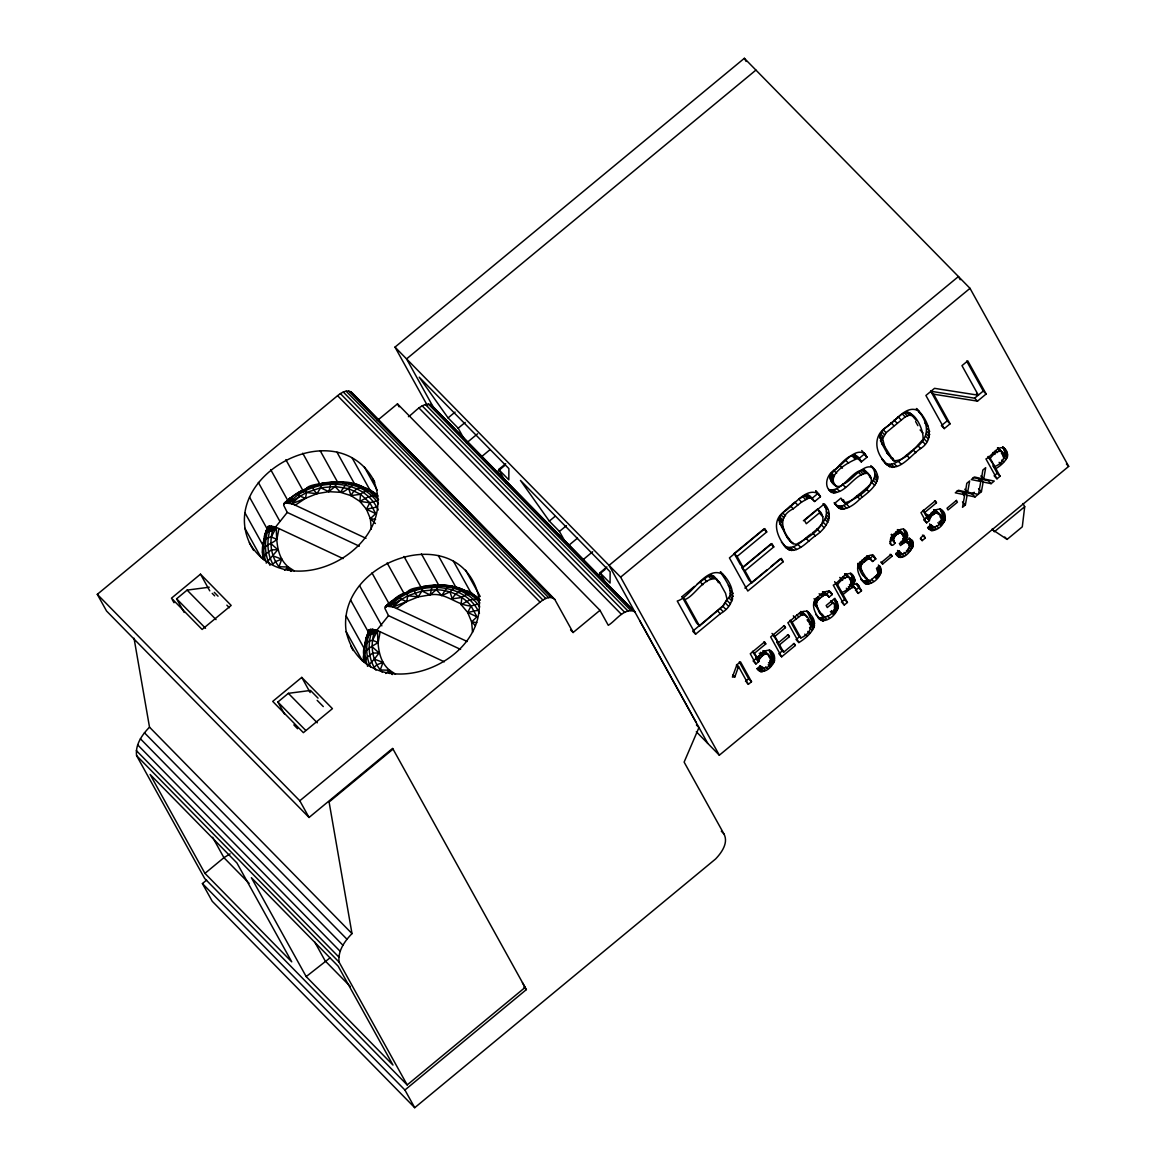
<?xml version="1.0" encoding="UTF-8"?>
<svg xmlns="http://www.w3.org/2000/svg" width="1166" height="1166" viewBox="0 0 1166 1166"><rect width="100%" height="100%" fill="white"/><g stroke="black" fill="none" stroke-linecap="round" stroke-linejoin="round"><path stroke-width="1.5" d="M253.663 550.454C209.137 479.751 337.338 407.75 374.767 482.287M346.171 631.593C335.939 560.38 460.249 517.864 478.76 596.759C489.006 667.987 364.681 710.488 346.171 631.593L362.451 660.962M853.483 583.831L850.582 580.887L852.011 576.645L850.378 572.972C854.795 575.669 856.718 582.198 851.967 585.492L855.8 583.962L858.424 585.303L861.514 590.783L858.336 593.407L856.412 591.439M288.293 570.305L288.323 567.011C276.692 557.144 276.619 541.403 276.284 527.426L271.357 526.055L268.02 526.493L264.711 534.961L262.962 544.872L267.349 527.498L264.609 536.826L264.711 534.961L268.02 526.493C263.516 537.57 262.131 550.192 265.848 561.706M389.546 673.525L389.575 670.231C377.944 660.364 377.871 644.623 377.536 630.646L372.61 629.276L369.272 629.713L365.964 638.196L364.215 648.092M903.358 534.451L898.534 529.641C904.889 532.439 906.798 540.645 899.38 543.502L900.516 545.542C917.453 530.865 906.857 564.3 897.528 550.454M1005.967 459.593L1003.081 456.649L1004.815 451.971L1002.658 447.074C1013.691 454.274 1003.343 464.272 995.866 468.572L1000.093 476.224L996.974 478.818L995.035 476.85M837.203 610.226L834.302 607.267L835.526 603.157L834.171 599.324C846.749 606.99 825.382 628.459 817.789 617.222M807.193 617.397L801.494 611.567C812.935 619.292 814.786 631.855 800.882 637.933L797.996 634.989L790.111 620.764M838.966 508.114L834.448 503.566C842.668 511.699 852.856 498.159 859.386 494.063C866.455 487.796 880.009 479.168 872.838 468.076C886.189 479.59 868.655 492.271 859.779 499.077C854.387 505.082 839.68 515.663 835.162 502.925L840.963 498.13L844.65 502.794C852.769 501.555 881.146 484.575 867.927 473.338C856.762 460.22 843.149 494.136 828.793 489.472L831.679 492.416C846.152 495.04 854.503 472.551 867.927 473.338M365.862 640.047L369.272 629.713C364.769 640.79 363.369 653.426 367.086 664.926M263.122 559.097C262.146 551.095 260.324 538.386 271.255 537.045L276.896 539.304L278.922 528.562L276.284 527.426L272.582 530.515L267.305 532.046L264.711 534.961M279.009 566.749C270.162 555.512 268.865 539.756 273.864 526.609L269.667 531.084C266.65 542.044 267.437 554.098 272.873 564.184L275.599 561.575L281.735 559.155L279.009 566.749L288.323 567.011L294.226 570.859M382.39 672.272C371.633 661.239 369.739 643.88 375.117 629.829L365.964 638.196M262.51 552.859C262.467 544.974 272.553 544.012 276.896 539.304M375.948 670.159C368.777 659.825 367.654 646.255 370.919 634.319L373.834 633.75L377.536 630.646L380.174 631.783L378.148 642.524C371.182 647.13 359.755 651.517 364.375 662.317M874.398 556.561C870.23 552.422 865.099 558.31 861.791 560.861C853.541 566.472 859.371 576.441 863.904 582.504C871.352 588.087 885.766 573.789 879.587 565.816L876.482 568.352L878.042 572.885L877.036 575.013L870.346 580.522L867.562 580.274L861.776 570.64L860.639 566.341L862.242 563.586L867.679 559.214L870.2 558.762L872.678 561.487L875.812 558.893L872.474 554.593M371.313 529.102L370.351 518.681L366.459 509.25L359.886 501.409L360.556 494.253C365.789 489.37 373.63 490.186 377.901 496.002M472.565 632.322L471.603 621.915L467.712 612.471L461.138 604.629L461.809 597.473C467.595 591.949 475.859 594.106 480.377 600.184M359.332 546.184L287.244 512.428L283.63 505.155L284.796 502.867L291.894 503.785L316.963 493.684L320.635 487.796L321.962 483.263C336.814 480.96 355.105 480.188 367.392 489.939M460.585 649.404L388.497 615.648L384.882 608.375L386.048 606.087L393.146 607.005L418.215 596.905L421.888 591.016L423.214 586.483C439.976 583.292 459.302 584.56 472.857 595.535M758.716 661.647L755.816 658.703L756.034 657.012L758.92 659.956L758.716 661.647L755.932 663.95L754.008 661.982M926.504 517.602L923.72 519.89L926.62 522.849L929.389 520.546L926.504 517.602L927.568 514.512M929.389 520.546C929.768 514.978 939.709 508.289 941.312 517.442C944.023 523.024 932.771 531.929 929.623 523.84M912.628 415.708L909.349 415.213L905.18 416.903L902.28 413.959C913.925 406.584 924.419 430.895 922.933 439.524C915.325 447.35 905.69 461.43 893.506 460.672L887.093 453.137L881.758 443.517L879.732 435.72L883.23 429.729L900.895 414.921M893.506 460.672L884.659 446.476L882.633 438.664L886.116 432.688L905.18 416.903M1022.961 503.508L1024.71 506.671L1022.29 526.828L1007.103 539.392L991.887 529.291M905.924 539.1L903.023 536.156L904.729 532.454L903.723 529.131C907.673 531.404 909.043 536.899 905.253 539.887C924.944 534.684 902.95 568.294 895.707 553.602L898.84 551.008L900.429 553.398M994.729 466.531L990.211 458.384C1003.197 440.894 1011.17 460.366 994.729 466.531L988.068 456.795M772.635 664.329L769.735 661.37L771.819 657.187L769.166 649.928C783.45 656.677 765.785 678.743 756.894 668.73M944.314 521.916L941.428 518.957L942.332 514.162L939.84 508.828C954.138 515.576 936.458 537.643 927.582 527.615M803.389 520.779L817.57 509.046C834.2 523.549 807.79 537.992 796.247 544.303C787.065 543.385 784.543 530.209 779.908 523.796C776.571 515.911 785.797 510.373 790.388 505.825L793.288 508.77L801.596 502.065L808.869 498.057L811.536 498.246L814.655 501.511L820.456 496.716L815.865 490.988L820.456 496.716M793.026 543.881C782.911 532.731 775.915 517.223 793.288 508.77M292.127 498.917L286.544 502.59L290.99 498.115L284.796 502.867L290.349 497.955L293.672 500.331L291.894 503.785L295.246 505.184L305.521 498.305L306.498 492.518C300.813 483.249 329.235 483.642 333.884 481.82L330.619 484.254L328.87 491.658L316.963 493.684L306.498 492.518L288.949 502.91C311.453 477.594 362.743 476.122 378.221 510.038M479.707 606.961C458.296 575.742 410.796 582.504 386.048 606.087L391.587 601.175L394.91 603.551L393.146 607.005L396.498 608.404L406.774 601.525L407.75 595.753C402.051 586.469 430.487 586.862 435.137 585.04L436.346 585.886L442.803 585.798L441.477 584.953L438.751 585.784L436.303 589.705L430.123 594.879L418.215 596.905L407.75 595.753L390.202 606.131C412.706 580.814 463.981 579.356 479.459 613.258M957.126 490.857L961.848 491.848L964.734 494.792L962.518 507.297L965.375 504.936L967.095 495.273L964.209 492.329L963.626 495.55M967.095 495.273L975.053 496.935L978.172 494.34L967.663 492.183L969.646 480.946L966.789 483.307L965.448 491.877L958.408 490.245L955.304 492.81L964.734 494.792M973.173 477.579L977.895 478.585L980.781 481.529L978.565 494.02L981.422 491.658L983.142 482.01L980.256 479.051L988.214 480.713L991.1 483.657L994.234 481.077L983.71 478.92L980.81 475.961M983.71 478.92L985.693 467.683L982.836 470.044L981.51 478.614L974.455 476.981L971.351 479.547L980.781 481.529M477.798 604.061L471.049 605.97C456.504 605.387 445.733 591.964 430.123 594.879L431.872 587.475L435.137 585.04M912.206 548.443L909.305 545.484L910.398 542.715L909.072 537.759L911.958 540.703M729.843 595.986C731.957 586.95 724.494 579.094 720.384 571.734C734.638 584.428 738.442 603.42 720.311 613.753L695.606 634.173L692.721 631.229L722.672 606.116L729.843 595.986L732.744 598.945M265.629 533.358L269.375 526.012C264.376 538.488 263.764 553.18 269.987 565.35M364.55 646.489L365.526 641.65M366.882 636.578L370.628 629.232C365.891 641.169 364.987 655.161 370.54 666.981M367.625 637.132L368.645 632.191M915.878 452.7L912.993 449.755C930.395 438.78 930.206 423.637 916.345 408.508C927.407 418.754 936.677 438.329 920.63 448.531C910.879 454.857 896.727 475.917 884.863 462.815M522.426 982.719L525.137 987.413L407.182 1084.934L204.677 878.479L136.582 755.626C135.139 744.608 142.165 734.667 149.51 727.161L134.032 638.225M407.182 1084.934L339.073 962.081C337.644 951.048 344.67 941.108 352.001 933.616L329.089 801.989L393.044 749.111M813.591 628.678L810.705 625.719L811.653 620.676L807.411 611.815C822.482 623.227 810.239 635.499 798.885 642.568L796.946 640.6M820.47 512.005L806.289 523.723L804.423 520.371L824.406 503.858C835.206 515.168 825.907 529 815.34 535.821L812.44 532.862C821.287 526.449 832.058 514.658 823.036 503.668M880.519 574.153L877.619 571.209L878.421 566.938L881.307 569.897M752.478 651.736L757.842 659.14C759.343 654.068 768.044 646.285 772.052 652.873M875.724 471.035C866.79 457.014 851.224 482.666 843.222 483.89C837.305 491.484 827.51 480.742 830.629 474.066C838.31 468.63 853.512 443.459 861.295 461.94L867.096 457.145L861.747 450.513M835.745 486.076C825.251 474.241 850.422 460.934 858.497 458.209M830.935 600.986C840.22 606.407 830.6 618.038 823.429 616.989C820.354 612.092 812.279 603.434 819.64 598.639C822.001 596.351 826.927 592.007 829.07 597.138L832.218 594.558C829.536 587.62 821.884 592.998 818.663 596.482C809.568 601.889 814.276 612.762 819.713 619.175M929.608 518.855L925.629 515.095L925.891 514.089L928.777 517.034L928.515 518.039L923.297 510.14M906.623 532.09L903.213 528.912C898.767 528.927 895.634 533.022 892.5 535.704C888.536 537.949 890.416 550.148 894.992 543.035C890.78 538.561 897.703 531.623 902.251 533.022M288.002 500.695C296.966 490.828 310.243 486.718 322.807 483.307M407.634 593.246C400.608 591.745 391.295 601.685 385.975 607.267M269.667 531.084L271.357 526.055L267.305 532.046M370.919 634.319L372.61 629.276L368.558 635.266M746.459 682.343L748.383 684.311L751.516 681.731L740.497 661.836L736.883 664.824L732.394 677.096L734.857 676.907L738.53 666.544L736.606 664.576M367.465 666.34L374.33 659.14L382.987 662.375L380.262 669.969L389.575 670.231L395.478 674.079M928.777 517.034C930.993 512.544 938.922 505.344 942.74 511.772M306.498 492.518L320.635 487.796L328.87 491.658L340.472 492.314L346.375 483.482L349.771 482.724L351.272 483.599M407.75 595.753L421.888 591.016L436.303 589.705L441.725 595.535L447.613 586.702L451.023 585.944L457.844 588.087M328.87 491.658L335.05 486.484L337.499 482.564L340.224 481.733M375.408 523.534L370.351 518.681L375.729 513.594L366.459 509.25L369.797 502.75L376.545 500.841L378.454 503.741M475.393 625.544L471.603 621.915L476.981 616.814L467.712 612.471L471.049 605.97C462.742 595.505 449.449 590.127 436.303 589.705M271.255 537.045L276.284 527.426M364.492 658.207C362.13 651.211 363.69 641.183 372.508 640.28L377.536 630.646M758.92 659.956C773.058 639.697 775.405 676.644 759.911 665.917M266.212 563.12L277.843 549.725L270.891 543.545M275.205 527.498L287.244 512.428M376.443 630.719L388.497 615.648M374.33 659.14L379.096 652.945L372.143 646.766M320.635 487.796L335.05 486.484L340.472 492.314L351.024 495.637C356.752 483.453 369.986 486.922 376.88 495.827M467.26 591.454L457.976 587.62L454.084 588.262L449.945 591.905L452.277 598.858C456.999 589.165 469.388 587.62 475.655 597.109M340.472 492.314C347.133 491.965 350.266 484.138 356.723 484.4L366.007 488.219M392.242 601.335L387.797 605.81L393.379 602.137M291.894 503.785L299.851 496.075L305.521 498.305M393.146 607.005L401.104 599.295L406.774 601.525M374.126 667.404L376.851 664.795L382.987 662.375M290.349 497.955L283.819 503.741C307.911 480.305 353.109 472.507 376.545 500.841M391.587 601.175L385.072 606.961L398.932 596.54L406.963 592.255M284.519 570.261L288.323 567.011L290.99 571.355M385.771 673.482L389.575 670.231L392.242 674.575M427.601 405.943L394.997 347.118L744.36 58.3L970.01 288.337L1068.697 466.385L719.335 755.204L696.306 731.723M696.423 724.946L698.959 727.54L684.121 762.112L723.838 833.763C728.794 842.624 721.652 852.638 715.589 858.978L414.732 1107.7L404.923 1090.006L526.362 989.613L392.636 748.368L309.048 817.468L106.558 611.028L97.303 594.339L337.572 395.697C341.332 392.548 347.964 388.657 352.234 392.942L554.739 599.382L573.104 632.526L599.98 610.314L397.475 403.873L377.318 420.532M755.932 70.091L406.57 358.909L434.933 410.111M200.508 574.168L171.46 598.187L202.126 629.451L231.174 605.431L200.508 574.168L209.763 590.856M184.184 612.471L176.605 598.799L187.099 590.113L209.239 587.212M408.421 416.685C415.125 412.225 421.596 402.416 430.866 404.573L635.135 612.383L430.866 404.573M505.694 463.718L498.684 469.504L508.813 479.824L508.886 468.601L419.206 377.172L448.065 417.894L455.061 412.108M463.937 438.605L458.18 428.214L465.19 422.427M466.415 443.051L477.608 433.796M481.631 456.649L490.026 449.653M496.803 472.113L505.199 465.117M301.761 677.388L272.713 701.407L303.379 732.671L332.427 708.651L301.761 677.388L310.171 692.56M284.591 714.175L277.858 702.019L288.352 693.333L310.491 690.447L318.041 698.128M606.932 566.938L599.936 572.725L610.066 583.044L610.139 571.821L520.459 480.407L549.317 521.115L554.914 516.48M566.02 543.298L559.432 531.434L566.443 525.647M569.066 545.12L577.462 538.167M582.883 559.869L592.678 551.722M204.939 873.378L150.108 774.457L236.902 862.942L291.733 961.848L204.939 873.378L223.93 857.68L230.11 853.876M309.048 817.468L299.793 800.78L540.077 602.137C543.837 598.989 550.454 595.097 554.739 599.382M414.732 1107.7L212.227 901.26L202.418 883.566L206.601 880.111M598.056 575.334L605.037 569.504M719.335 755.204L620.633 577.155L970.01 288.337M633.357 611.013C622.877 608.871 616.042 620.589 608.288 625.311L599.98 610.314M639.755 620.706L696.219 722.599M791.51 504.893L794.891 502.109L797.777 505.053M697.224 584.064L708.228 576.091L711.143 575.246L713.869 576.135L719.611 582.577L725.529 593.232L727.03 599.135L723.372 605.752L699.556 626.025L696.656 623.081L682.008 596.657L694.455 586.352M743.121 567.376L740.235 564.417L734.186 553.515L763.817 529.014L766.718 531.958L737.087 556.459L743.121 567.376L771.921 543.575L773.772 546.927L744.987 570.728L751.735 582.898L781.366 558.397L783.217 561.75L747.8 591.045L729.42 557.902L764.852 528.606L766.718 531.958M699.556 626.025L684.894 599.601C695.446 595.607 703.914 576.383 716.769 579.079M861.295 461.94L858.395 458.996L864.195 454.201L863.365 452.539L866.251 455.483M814.655 501.511L811.755 498.567L817.555 493.772M751.735 582.898L748.834 579.939L742.101 567.784L770.886 543.983L773.772 546.927M744.899 588.087L766.703 570.072M770.799 566.691L780.331 558.805L783.217 561.75M930.76 391.237L947.171 420.868L941.385 425.663L944.271 428.607L950.071 423.826L933.645 394.195L930.76 391.237L974.616 398.189L977.516 401.133L986.144 393.991L967.78 360.862L961.979 365.643L978.376 395.23L934.534 388.336L925.906 395.478L944.271 428.607M974.616 398.189L983.259 391.047L966.629 361.066M783.494 545.047C793.259 552.917 803.491 538.779 811.142 533.941M886.801 464.782L881.802 458.836C889.731 472.463 904.146 456.62 911.695 450.819M784.456 546.038C794.133 558.062 807.178 541.418 815.34 535.821M306.192 976.598L251.36 877.677L338.155 966.162L392.986 1065.068L306.192 976.598L329.818 958.044M757.842 659.14L754.533 653.208L765.77 643.923L764.634 641.883L750.277 653.747L755.932 663.95M779.558 644.783L789.397 636.665L788.26 634.625L778.436 642.743L774.894 636.374L785.461 627.629L784.339 625.588L770.639 636.928L781.657 656.808L795.358 645.483L794.221 643.443L783.654 652.173L780.768 649.229L776.673 641.839L779.558 644.783L783.654 652.173M800.882 637.933L792.122 622.134L801.261 615.152L805.181 614.846M841.91 592.488L837.538 584.589C851.384 566.632 858.263 586.134 841.91 592.488L839.024 589.544L834.637 581.645M925.221 512.093L936.458 502.808L935.321 500.782L920.965 512.646L926.62 522.849M875.345 557.946L872.445 554.987L872.911 555.949L869.778 558.543L868.291 556.444L871.177 559.389M890.008 541.811L892.092 540.091L891.057 537.949L893.943 540.893M753.032 661.005L755.816 658.703M832.859 602.953L827.292 607.559L826.155 605.518L834.871 598.318L837.057 602.283M842.362 603.055L844.286 605.023L847.42 602.443L843.047 594.529L850.247 588.699L853.046 587.285L854.809 587.751L858.336 593.407M882.647 564.023L892.048 556.255L891.057 554.477L881.656 562.245L882.647 564.023L880.724 562.056M745.482 681.367L748.616 678.772L739.288 661.953M778.757 653.864L782.882 650.453M795.984 639.624L799.905 636.388M841.4 602.079L844.534 599.484L840.147 591.585L843.047 594.529M855.45 590.462L858.628 587.839L856.602 584.181M964.209 492.329L972.153 493.976L974.237 492.256M994.073 475.859L997.207 473.279L992.966 465.628L995.866 468.572M922.189 540.63L925.323 538.036L923.778 535.238L920.644 537.817L922.189 540.63L920.265 538.663M1024.71 506.671L994.321 531.783L992.572 528.621M831.824 593.873L828.939 590.929L829.317 591.614L826.184 594.194L823.794 591.774L829.07 597.138M387.666 606.174L390.435 603.959M812.993 499.194L808.65 495.288L805.983 495.113L798.71 499.106L801.596 502.065M335.05 486.484L348.692 488.685L351.024 495.637L359.886 501.409L368.718 496.614L377.114 495.856L371.065 491.119M461.138 604.629L469.971 599.834L478.351 599.076L472.317 594.339M931.386 530.705L928.486 527.761L933.237 526.347L936.138 529.291M760.698 671.82L757.813 668.861L762.564 667.448L765.45 670.392M899.19 557.363L896.304 554.418L900.895 553.078M862.563 580.974L865.361 581.251L868.51 579.837L871.41 582.781M304.107 489.895L297.607 492.97L299.851 496.075M821.155 620.516L818.27 617.572L820.777 617.922L824.085 616.523L826.971 619.481M441.725 595.535L449.945 591.905M408.654 591.585L424.06 586.527L425.051 587.416M816.754 605.431L813.853 602.487L820.543 614.03L822.642 614.409M376.866 507.021L366.459 509.25M478.118 610.241L467.712 612.471M901.522 554.01L898.243 550.964L899.467 550.95M860.581 567.055L857.695 564.096C859.488 568.673 861.485 576.937 866.732 577.87M351.024 495.637L360.556 494.253L369.797 502.75L375.729 513.594M452.277 598.858L461.809 597.473M277.843 549.725L271.503 549.871L266.096 553.777L263.399 558.354L262.656 550.702M379.096 652.945L372.756 653.091L367.334 656.997L364.652 661.574L363.909 653.922M844.65 502.794L841.75 499.835L843.82 500.199M890.62 457.713L892.952 458.282M338.854 481.733L358.356 485.289M343.183 482.753L348.036 483.249M440.107 584.953C454.988 585.492 470.204 591.249 479.838 602.939M359.886 501.409L369.797 502.75M370.351 518.681L375.569 519.409M471.603 621.915L476.821 622.629M933.645 394.195L977.516 401.133M832.845 483.118L834.535 483.788M983.142 482.01L991.1 483.657M314.135 485.668L313.246 486.222L313.465 489.749L316.963 493.684M273.077 555.92L281.735 559.155M354.843 484.313L368.762 490.828L378.6 499.718M348.692 488.685L360.556 494.253M464.024 591.395L468.645 593.159M790.14 540.937L793.186 543.356M372.508 640.28L378.148 642.524M295.246 505.184L365.978 538.313M421.888 591.016L430.123 594.879M278.922 528.562L343.081 558.601M396.498 608.404L467.231 641.533M380.174 631.783L444.333 661.822M810.297 614.759C803.884 604.556 793.565 619.365 787.866 622.688L798.885 642.568M919.245 411.467C907.104 403.101 895.823 421.363 886.379 427.077C873.334 435.21 874.573 451.431 884.688 461.794M768.088 654.476L764.328 650.876L767.213 653.835M723.27 574.678C706.377 564.067 690.753 597.502 677.242 601.029L695.606 634.173M476.894 598.071L479.372 600.024M831.679 492.416C822.584 486.455 827.102 473.775 835.279 469.271C844.097 464.097 854.284 446.942 865.143 453.807M1005.558 450.018C999.583 441.958 991.217 457.116 985.94 458.923L996.974 478.818M818.765 493.932C806.056 486.616 794.352 505.272 784.631 511.335C770.405 520.619 777.285 537.701 786.38 548.005M1066.394 464.024L1068.697 466.385M983.259 391.047L986.144 393.991M976.452 393.263L978.376 395.23M1002.847 446.87L1004.771 448.837M1003.882 449.274L1006.768 452.219M1004.815 451.971L1007.716 454.929M1004.8 453.312L1007.686 456.27M1004.538 454.332L1007.424 457.276M998.183 448.065L1002.119 452.058M997.775 447.977L1000.676 450.921M997.426 447.977L1000.326 450.921M1004.115 455.206L1007.001 458.151M997.921 449.07L999.86 451.038M1003.941 455.338L1001.317 453.049M1002.279 454.026L1004.217 455.993M1002.41 454.784L1004.334 456.751M995.429 450.601L997.353 452.568M1001.681 460.089L1003.605 462.057M993.009 452.495L994.933 454.463M999.116 462.319L1001.04 464.287M988.272 456.416L990.211 458.384M947.171 420.868L950.071 423.826M997.207 473.279L1000.093 476.224M918.575 411.656L921.475 414.6M924.959 423.156L927.859 426.115M926.853 428.432L929.739 431.376M908.46 412.239L911.346 415.183M916.199 420.328L909.742 412.764M926.926 431.609L929.827 434.554M907.512 412.152L910.398 415.111M906.463 412.268L909.349 415.213M926.416 434.014L929.317 436.959M904.408 412.895L907.294 415.839M978.536 488.714L981.422 491.658M920.105 429.962L922.991 432.921M925.527 436.142L928.428 439.086M923.938 438.722L926.824 441.666M922.117 441.04L925.002 443.984M898.126 416.86L901.027 419.804M972.153 493.976L975.053 496.935M964.763 489.239L967.663 492.183M894.103 420.095L896.989 423.039M917.729 445.587L920.63 448.531M1004.786 537.03L1007.103 539.392M890.941 422.704L893.826 425.663M962.475 501.978L965.375 504.936M883.23 429.729L886.116 432.688M906.536 455.075L909.422 458.034M881.656 431.755L884.542 434.714M880.417 433.854L883.303 436.813M879.732 435.72L882.633 438.664M879.543 437.425L882.443 440.369M880.359 440.675L883.26 443.634M881.758 443.517L884.659 446.476M898.243 461.197L901.143 464.141M934.52 500.855L936.458 502.808M887.093 453.137L889.993 456.081M892.077 458.238L894.963 461.182M940.306 509.003L942.245 510.97M941.02 510.956L943.921 513.9M893.972 463.485L896.858 466.429M942.332 514.162L945.218 517.106M942.507 516.086L945.393 519.03M891.436 464.316L894.322 467.26M942.376 516.902L945.276 519.847M938.776 513.375L935.875 510.431L938.426 514.498M935.977 510.766L937.901 512.734M934.534 509.644L940.16 515.357M934.112 509.644L937.012 512.603M889.279 464.52L892.179 467.479M941.997 517.966L944.897 520.91M933.602 509.775L936.502 512.734M939.898 516.698L941.822 518.666M933.456 511.291L935.394 513.244M886.86 463.981L889.745 466.925M940.423 520.269L943.323 523.228M932.159 512.151L934.097 514.119M930.905 513.127L932.829 515.095M939.213 521.523L942.099 524.467M937.901 522.674L940.802 525.618M929.258 514.643L931.197 516.611M928.544 515.489L930.468 517.456M928.078 516.159L930.002 518.127M936.4 525.691L938.338 527.659M926.504 516.582L929.404 519.526M926.445 517.106L929.346 520.065M864.195 454.201L867.096 457.145M929.506 529.583L927.947 527.323L931.08 524.729L933.281 527.294M872.503 467.143L874.427 469.111M931.59 527.265L934.476 530.209M870.813 465.584L872.751 467.551M930.366 527.702L933.252 530.661M929.317 527.863L932.202 530.807M874.981 474.11L877.881 477.069M854.97 454.988L860.829 461.109M854.591 454.929L857.491 457.888M854.182 454.944L857.083 457.888M874.879 476.02L877.779 478.964M853.104 455.236L855.99 458.18M874.325 478.104L877.211 481.048M851.952 455.775L854.853 458.734M864.137 469.898L867.038 472.842M863.715 469.811L866.615 472.769M868.408 474.591L870.332 476.559M863.059 469.869L865.959 472.828M873.276 480.305L876.162 483.249M869.428 476.734L871.352 478.701M862.082 470.19L864.983 473.148M871.804 482.476L874.689 485.42M860.304 471.151L863.204 474.096M922.437 535.092L925.323 538.036M858.555 472.361L861.455 475.32M845.656 460.235L848.557 463.179M865.857 488.539L868.743 491.498M904.583 531.23L907.483 534.174M839.549 465.19L842.435 468.149M904.729 532.454L907.629 535.413M904.627 533.314L907.512 536.258M904.32 534.174L907.206 537.118M910.311 540.966L913.197 543.924M899.35 530.078L906.521 538.298M897.893 529.568L900.779 532.512M904.364 536.375L901.201 532.833M910.398 542.715L913.299 545.673M897.339 529.655L900.225 532.614M901.624 534.101L904.524 537.06M910.252 543.545L913.138 546.49M897.587 530.924L899.511 532.891M905.822 539.887L907.746 541.855M908.678 543.021L903.315 538.605L906.215 541.563M909.888 544.493L912.774 547.437M896.741 531.404L898.68 533.372M903.315 537.92L909.422 544.362M905.793 540.062L909.655 544.813M859.386 494.063L862.286 497.007M907.891 543.341L909.815 545.309M896.26 531.754L898.199 533.722M902.659 538.852L905.559 541.796M895.794 532.119L897.718 534.086M833.748 470.335L836.649 473.294M909.145 547.903L911.083 549.871M902.076 540.776L904 542.744M894.249 533.401L896.173 535.369M856.893 496.118L859.779 499.077M900.575 541.928L902.499 543.895M907.848 549.215L909.786 551.183M892.996 534.553L894.934 536.52M831.416 472.915L834.317 475.874M842.581 484.371L845.481 487.33M891.48 534.217L894.38 537.176M891.145 534.728L894.03 537.672M906.463 550.439L908.401 552.407M830.629 474.066L833.53 477.025M891.815 536.273L893.754 538.24M891.669 536.826L893.593 538.794M830.25 474.868L833.151 477.812M829.93 476.122L832.83 479.066M891.888 539.712L894.992 543.035M904.058 552.422L905.997 554.389M829.959 477.783L832.845 480.727M830.381 479.401L833.267 482.36M834.885 484.662L836.809 486.63M831.052 480.844L833.952 483.788M898.957 551.066L903.796 556.036M836.576 488.335L839.462 491.28M889.789 543.4L891.713 545.367M899.059 554.098L901.945 557.042M897.966 554.448L900.852 557.406M833.836 489.56L836.736 492.518M897.033 554.535L899.933 557.494M842.858 500.185L845.744 503.129M846.399 504.033L849.3 506.977M832.072 490.012L834.973 492.956M830.615 490.041L833.501 492.985M843.674 505.374L846.574 508.332M890.11 554.287L892.048 556.255M841.065 506.146L843.951 509.09M839.112 506.277L841.998 509.236M834.156 502.619L836.08 504.587M837.45 505.913L840.336 508.857M816.71 492.241L819.596 495.186M824.581 506.438L827.466 509.382M872.911 555.949L875.812 558.893M826.432 511.685L829.317 514.629M878.362 565.014L880.286 566.982M808.65 495.288L811.536 498.246M870.2 558.762L866.848 555.701L872.678 561.487M807.236 494.996L810.122 497.955M826.461 514.862L829.361 517.821M867.271 556.692L869.209 558.66M805.983 495.113L808.869 498.057M866.6 556.852L868.524 558.82M878.421 568.702L881.321 571.661M865.74 557.246L867.679 559.214M878.115 570.043L881.015 572.987M804.584 495.55L807.47 498.509M825.907 517.267L828.807 520.225M864.953 557.727L866.877 559.68M818.707 511.102L821.593 514.046M864.254 558.222L866.192 560.19M819.99 513.74L822.89 516.684M802.645 496.512L805.546 499.456M824.989 519.38L827.875 522.324M863.583 558.747L865.507 560.715M877.692 573.599L879.616 575.567M876.657 574.853L878.581 576.82M861.907 560.132L863.846 562.099M823.152 522.222L826.038 525.181M875.622 575.873L877.561 577.84M860.319 561.618L862.242 563.586M874.544 576.835L876.468 578.788M859.633 562.449L861.557 564.402M859.196 563.091L861.135 565.058M821.141 524.685L824.041 527.63M858.89 563.746L860.814 565.699M857.753 563.397L860.639 566.341M871.556 579.298L873.48 581.266M858.103 566.035L860.989 568.979M858.876 567.696L861.776 570.64M862.636 574.459L865.522 577.418M866.149 577.986L869.034 580.93M865.391 577.84L868.612 580.901M864.662 577.33L867.562 580.274M816.943 528.941L819.829 531.885M866.775 580.77L869.676 583.714M865.361 581.251L868.262 584.195M864.531 581.382L867.431 584.326M863.773 581.353L866.673 584.312M860.858 578.744L862.782 580.712M861.018 579.56L865.449 583.918M851.369 574.736L854.255 577.695M852.011 576.645L854.911 579.589M852.011 577.797L854.897 580.741M856.5 583.35L858.424 585.303M851.778 578.759L854.678 581.703M856.893 583.947L858.817 585.915M845.904 573.978L849.854 577.972M845.51 573.876L848.396 576.82M851.326 579.75L854.226 582.694M844.986 573.891L847.886 576.849M858.628 587.839L861.514 590.783M844.607 574.007L847.493 576.966M849.3 578.496L851.224 580.464M849.65 579.269L851.574 581.236M782.678 512.923L785.563 515.868M850.83 582.723L852.769 584.691M851.923 584.807L854.809 587.751M805.954 538.24L808.84 541.184M851.122 584.385L856.15 589.442M843.091 576.529L845.015 578.496M850.67 584.297L853.57 587.241M850.16 584.341L853.046 587.285M781.118 514.964L784.004 517.908M849.402 584.574L852.288 587.518M839.739 577.432L842.639 580.376M779.894 517.077L782.794 520.021M848.323 586.731L850.247 588.699M779.325 518.637L782.211 521.581M846.341 588.247L848.265 590.215M779.092 520.094L781.978 523.038M779.908 523.796L782.794 526.74M781.468 526.959L784.368 529.918M797.748 544.289L800.648 547.233M835.599 582.621L837.538 584.589M786.715 536.433L789.615 539.392M793.521 546.562L796.422 549.521M844.534 599.484L847.42 602.443M790.737 547.481L793.638 550.425M788.828 547.67L791.729 550.614M781.409 542.117L784.31 545.061M786.409 547.16L789.309 550.104M829.201 590.827L831.125 592.794M829.317 591.614L832.218 594.558M835.526 603.157L838.427 606.116M824.785 592.386L827.685 595.33M823.167 591.658L826.053 594.602M835.512 604.017L838.412 606.961M822.555 591.73L825.441 594.675M835.352 604.935L838.252 607.88M822.7 592.984L824.639 594.952M830.673 601.248L832.597 603.216M834.943 606.087L837.844 609.031M821.651 593.552L823.575 595.52M820.864 594.106L822.788 596.074M819.13 593.727L822.015 596.671M834.448 609.41L836.372 611.378M833.501 610.518L835.424 612.485M831.489 610.576L834.39 613.535M817.716 596.671L819.64 598.639M830.396 611.552L833.282 614.497M816.229 598.056L818.153 600.024M815.559 598.814L817.497 600.781M814.014 598.726L816.914 601.671M814.67 600.373L816.608 602.341M814.509 601.029L816.433 602.997M827.35 615.852L829.274 617.805M814.772 604.513L817.672 607.457M818.532 611.275L821.418 614.234M822.045 614.569L824.93 617.514M821.607 614.584L824.493 617.528M821.258 614.497L824.158 617.441M820.543 614.03L823.429 616.989M822.161 617.514L825.047 620.458M820.777 617.922L823.662 620.866M820.15 617.995L823.05 620.939M819.567 617.98L822.467 620.924M815.763 614.54L818.663 617.484M806.857 610.678L808.796 612.646M810.37 617.149L813.256 620.093M811.653 620.676L814.538 623.635M800.532 611.48L803.418 614.424M811.682 622.833L814.582 625.778M800.444 612.689L802.383 614.657M810.078 622.615L807.193 619.656L807.921 621.172M811.347 624.291L814.247 627.235M808.898 622.163L810.822 624.116M799.337 613.185L801.261 615.152M809.35 623.883L811.274 625.851M809.554 627.454L812.454 630.398M796.772 614.832L798.695 616.799M734.186 553.515L737.087 556.459M793.317 615.794L796.218 618.752M807.805 631.433L809.743 633.4M742.101 567.784L744.987 570.728M804.788 634.129L806.712 636.097M790.198 620.166L792.122 622.134M783.537 625.661L785.461 627.629M787.458 634.698L789.397 636.665M793.434 643.515L795.358 645.483M722.381 574.576L725.267 577.52M728.4 585.449L731.301 588.393M730.222 590.448L733.123 593.407M772.009 633.43L774.894 636.374M719.611 582.577L716.726 579.633L718.416 582.679M730.353 593.465L733.239 596.409M778.436 642.743L772.883 635.018M712.135 575.334L715.035 578.292M711.143 575.246L714.029 578.19M710.021 575.406L712.922 578.365M708.228 576.091L711.129 579.036M729.027 598.012L731.927 600.956M727.351 600.752L730.251 603.697M779.733 654.84L781.657 656.808M704.045 578.642L706.931 581.601M725.485 603.128L728.371 606.087M763.847 641.956L765.77 643.923M769.633 650.103L771.557 652.071M770.347 652.056L773.233 655M699.994 581.776L702.894 584.734M771.644 655.263L774.545 658.207M722.672 606.116L725.558 609.06M771.819 657.187L774.705 660.131M771.688 658.003L774.588 660.947M763.861 650.745L769.473 656.458M763.438 650.745L766.324 653.703M768.7 656.575L770.639 658.542M771.309 659.067L774.209 662.011M762.914 650.876L765.814 653.835M720.092 608.521L722.978 611.48M770.741 660.073L773.641 663.017M762.783 652.392L764.707 654.345M760.523 652.275L763.409 655.219M768.525 662.623L771.426 665.567M717.425 610.809L720.311 613.753M759.255 653.251L762.156 656.196M768.19 664.751L770.114 666.719M758.585 655.744L760.509 657.711M752.609 651.24L754.533 653.208M757.856 656.589L759.78 658.557M757.39 657.26L759.314 659.227M765.727 666.792L767.651 668.759M755.816 657.682L758.716 660.626M755.772 658.222L758.658 661.166M760.669 666.427L763.016 668.482M760.902 668.366L763.788 671.31M759.678 668.803L762.579 671.762M758.629 668.963L761.529 671.908M682.008 596.657L684.894 599.601M748.616 678.772L751.516 681.731M732.918 674.954L734.857 676.907M394.997 347.118L620.633 577.155M448.065 417.894L458.18 428.214M549.317 521.115L559.432 531.434M428.388 404.092L630.893 610.532M425.415 404.529L627.92 610.969M422.194 405.855L624.699 612.296M418.973 407.969L621.478 614.409M350.733 391.645L553.223 598.085M348.634 391.033L551.139 597.488M346.098 391.178L548.603 597.619M343.285 392.038L545.79 598.493M340.385 393.583L542.875 600.024M570.553 629.932L573.104 632.526M337.572 395.697L540.077 602.137M721.288 831.169L723.838 833.763M214.267 592.343L218.042 596.19M226.845 605.169L229.367 607.734M212.212 593.363L214.675 595.855M317.152 700.329L323.288 706.581M187.099 590.113L216.031 619.612M288.352 693.333L317.283 722.833M176.605 598.799L205.537 628.285M277.858 702.019L305.536 730.222M293.832 724.902L297.607 728.75M523.957 987.165L526.362 989.613M97.303 594.339L299.793 800.78M149.51 727.161L352.001 933.616M144.438 732.758L346.943 939.198M140.401 738.778L342.906 945.218M137.646 744.841L340.151 951.296M136.349 750.583L338.84 957.024M136.582 755.626L339.073 962.081M249.087 883.332L223.93 857.68L212.62 837.275M350.339 986.553L325.183 960.901L314.733 942.055M202.418 883.566L404.923 1090.006M416.218 589.821L414.805 588.772L414.717 592.969L418.215 596.905M855.596 455.25L857.156 457.189M802.281 611.902L804.307 614.453M998.606 448.327L1000.443 451.3M810.093 496.235L811.755 498.567M865.041 470.394L867.446 473.615M931.328 525.166L932.523 526.784M761.835 667.885L760.392 665.83L757.273 668.424L758.818 670.683M249.378 542.729C287.375 608.71 402.766 547.991 373.047 479.197M765.188 651.532L766.587 653.499M401.104 599.295L398.859 596.19L399.457 597.619M471.049 605.97L476.981 616.814M853.279 575.917C847.201 567.769 838.587 583.394 833.267 585.143L844.286 605.023M960.201 279.723L958.437 276.546L609.06 565.364L707.762 743.412M744.36 58.3L746.123 61.477M915.602 421.524L917.89 425.663M923.151 510.635L925.629 515.095M857.928 458.151L858.395 458.996M738.53 666.544L748.383 684.311M736.46 665.072L738.093 668.031M599.936 572.725L607.34 586.075M498.684 469.504L506.088 482.855M397.475 403.873L399.136 406.876M465.628 570.232L480.188 596.496M453.341 561.035L472.186 595.039M438.256 555.468L456.256 587.926M421.422 553.908L439.407 586.367M364.375 467.012L377.23 490.186M352.088 457.815L370.934 491.819M403.975 556.444L421.115 587.358M337.003 452.248L355.003 484.706M387.112 562.916L404.238 593.829M320.169 450.688L337.309 481.602M371.969 572.885L389.094 603.799M302.723 453.224L319.863 484.138M359.58 585.667L381.865 625.851M285.859 459.695L303.845 492.154M350.806 600.403L368.806 632.861M270.716 469.665L287.856 500.578M346.229 616.056L364.229 648.515M350.631 645.949L353.196 650.584M258.342 482.447L279.753 521.085M249.553 497.168L267.553 529.626M244.977 512.836L263.837 546.839M244.918 528.373L261.199 557.742M172.306 599.703L173.982 602.735M906.754 541.869L907.031 543.094M290.203 498.465L290.582 499.631M263.385 556.561L263.691 559.695M956.426 500.433L947.04 508.201L948.031 509.979L957.417 502.211L956.426 500.433"/></g></svg>
